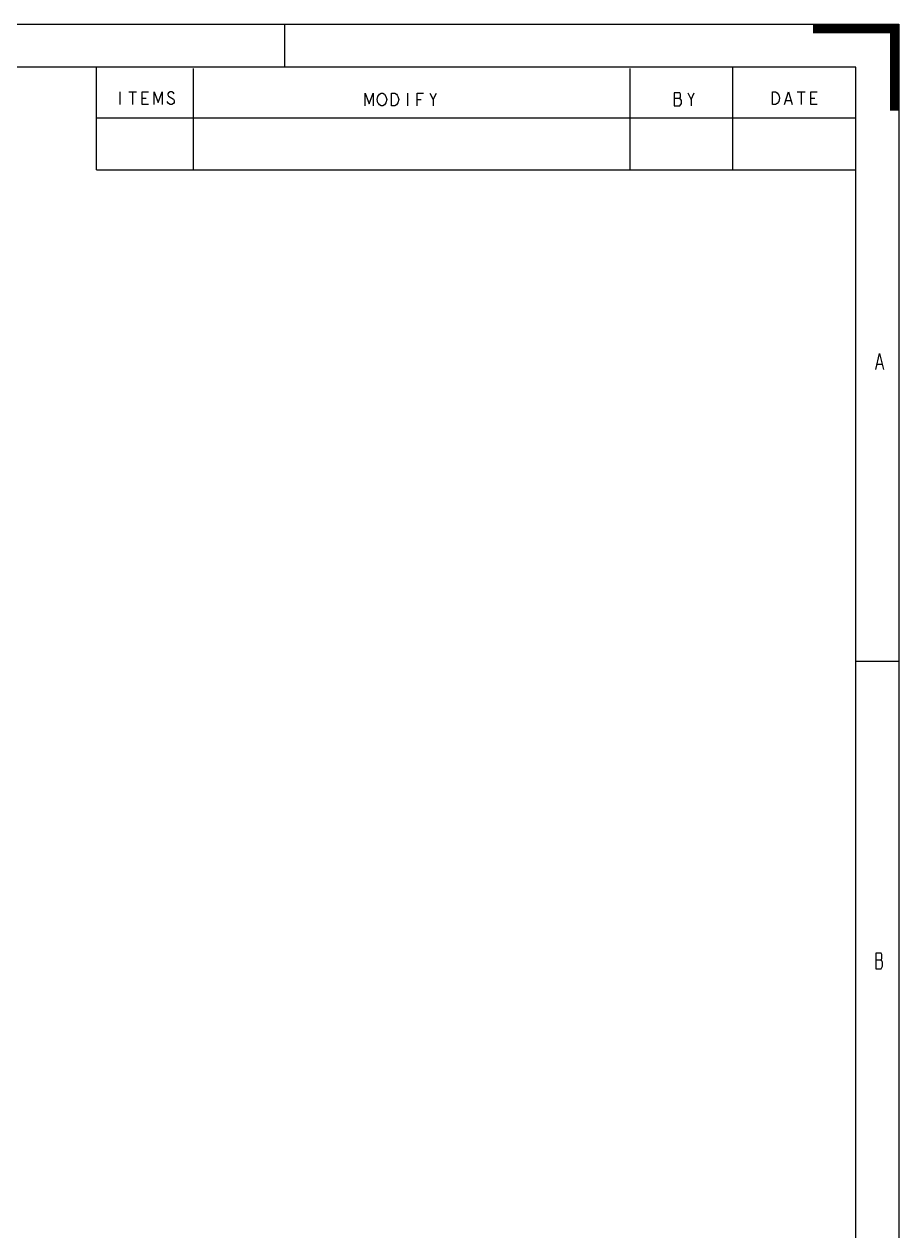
# Model space of a CAD drawing. Header units: millimetres. Extents: x -41 to 379, y -37 to 257.
# Drawn here: x 274.5 to 378.9, y 112.8 to 256.9 of the extents above; entities that cross this region are included whole.
import ezdxf
from ezdxf.lldxf.tags import DXFTag

# ---------------------------------------------------------------- set-up
doc = ezdxf.new("R2010")
doc.units = ezdxf.units.MM
doc.layers.add('EFEXPLORER-ENCLOSURE-DXF_FORMAT', color=7, linetype='Continuous')
tags = doc.linetypes.add('DASHED', pattern=[25.72, 12.86, -12.86]).pattern_tags.tags
tags[6:7] = [DXFTag(74, 4), DXFTag(75, 0), DXFTag(340, '0'), DXFTag(46, 0.0), DXFTag(50, 0.0), DXFTag(44, 0.0), DXFTag(45, 0.0)]
tags[4:5] = [DXFTag(74, 4), DXFTag(75, 0), DXFTag(340, '0'), DXFTag(46, 0.0), DXFTag(50, 0.0), DXFTag(44, 0.0), DXFTag(45, 0.0)]

msp = doc.modelspace()

# ---------------------------------------------------------------- linework, layer by layer
at = {"layer": 'EFEXPLORER-ENCLOSURE-DXF_FORMAT', "color": 18, "linetype": 'DASHED'}
for p, q in [((-41.14, 256.91), (378.86, 256.91)), ((378.86, 256.91), (378.86, -37.09))]:
    msp.add_line(p, q, dxfattribs=at)
at = {"layer": 'EFEXPLORER-ENCLOSURE-DXF_FORMAT', "color": 7, "linetype": 'Continuous'}
for p, q in [((305.51, 256.91), (305.51, 251.79)), ((373.73, 251.79), (-36.02, 251.79)), ((283.08, 239.53), (283.08, 251.79)), ((294.64, 251.62), (294.64, 239.53)), ((346.75, 251.62), (346.75, 239.53)), ((359, 251.79), (359, 239.53)), ((373.73, -31.97), (373.73, 251.79)), ((283.08, 245.74), (373.73, 245.74)), ((283.08, 239.53), (373.73, 239.53)), ((376.3, 216.31), (376.83, 216.31)), ((373.73, 180.85), (378.86, 180.85)), ((376.12, 145.22), (376.74, 145.22))]:
    msp.add_line(p, q, dxfattribs=at)
at = {"layer": 'EFEXPLORER-ENCLOSURE-DXF_FORMAT', "color": 18, "linetype": 'Continuous'}
for p, q in [((368.61, 256.9), (378.86, 256.9)), ((368.61, 256.85), (378.86, 256.85)), ((368.61, 256.81), (378.86, 256.81)), ((368.61, 256.77), (378.86, 256.77)), ((368.61, 256.72), (378.86, 256.72)), ((368.61, 256.68), (378.86, 256.68)), ((368.61, 256.64), (378.86, 256.64)), ((368.61, 256.59), (378.86, 256.59)), ((368.61, 256.55), (378.86, 256.55)), ((368.61, 256.51), (378.86, 256.51)), ((368.61, 256.46), (378.86, 256.46)), ((368.61, 256.42), (378.86, 256.42)), ((368.61, 256.38), (378.86, 256.38)), ((368.61, 256.33), (378.86, 256.33)), ((368.61, 256.29), (378.86, 256.29)), ((368.61, 256.25), (378.86, 256.25)), ((368.61, 256.2), (378.86, 256.2)), ((368.61, 256.16), (378.86, 256.16)), ((368.61, 256.12), (378.86, 256.12)), ((368.61, 256.07), (378.86, 256.07)), ((368.61, 256.03), (378.86, 256.03)), ((368.61, 255.99), (378.86, 255.99)), ((368.61, 255.94), (378.86, 255.94)), ((368.61, 255.9), (378.86, 255.9)), ((377.83, 255.86), (378.86, 255.86)), ((377.83, 255.81), (378.86, 255.81)), ((377.83, 255.77), (378.86, 255.77)), ((377.83, 255.73), (378.86, 255.73)), ((377.83, 255.68), (378.86, 255.68)), ((377.83, 255.64), (378.86, 255.64)), ((377.83, 255.6), (378.86, 255.6)), ((377.83, 255.55), (378.86, 255.55)), ((377.83, 255.51), (378.86, 255.51)), ((377.83, 255.47), (378.86, 255.47)), ((377.83, 255.42), (378.86, 255.42)), ((377.83, 255.38), (378.86, 255.38)), ((377.83, 255.34), (378.86, 255.34)), ((377.83, 255.29), (378.86, 255.29)), ((377.83, 255.25), (378.86, 255.25)), ((377.83, 255.21), (378.86, 255.21)), ((377.83, 255.16), (378.86, 255.16)), ((377.83, 255.12), (378.86, 255.12)), ((377.83, 255.08), (378.86, 255.08)), ((377.83, 255.03), (378.86, 255.03)), ((377.83, 254.99), (378.86, 254.99)), ((377.83, 254.95), (378.86, 254.95)), ((377.83, 254.9), (378.86, 254.9)), ((377.83, 254.86), (378.86, 254.86)), ((377.83, 254.82), (378.86, 254.82)), ((377.83, 254.77), (378.86, 254.77)), ((377.83, 254.73), (378.86, 254.73)), ((377.83, 254.69), (378.86, 254.69)), ((377.83, 254.64), (378.86, 254.64)), ((377.83, 254.6), (378.86, 254.6)), ((377.83, 254.56), (378.86, 254.56)), ((377.83, 254.51), (378.86, 254.51)), ((377.83, 254.47), (378.86, 254.47)), ((377.83, 254.43), (378.86, 254.43)), ((377.83, 254.38), (378.86, 254.38)), ((377.83, 254.34), (378.86, 254.34)), ((377.83, 254.3), (378.86, 254.3)), ((377.83, 254.25), (378.86, 254.25)), ((377.83, 254.21), (378.86, 254.21)), ((377.83, 254.17), (378.86, 254.17)), ((377.83, 254.12), (378.86, 254.12)), ((377.83, 254.08), (378.86, 254.08)), ((377.83, 254.04), (378.86, 254.04)), ((377.83, 253.99), (378.86, 253.99)), ((377.83, 253.95), (378.86, 253.95)), ((377.83, 253.91), (378.86, 253.91)), ((377.83, 253.86), (378.86, 253.86)), ((377.83, 253.82), (378.86, 253.82)), ((377.83, 253.78), (378.86, 253.78)), ((377.83, 253.73), (378.86, 253.73)), ((377.83, 253.69), (378.86, 253.69)), ((377.83, 253.64), (378.86, 253.64)), ((377.83, 253.6), (378.86, 253.6)), ((377.83, 253.56), (378.86, 253.56)), ((377.83, 253.51), (378.86, 253.51)), ((377.83, 253.47), (378.86, 253.47)), ((377.83, 253.43), (378.86, 253.43)), ((377.83, 253.38), (378.86, 253.38)), ((377.83, 253.34), (378.86, 253.34)), ((377.83, 253.3), (378.86, 253.3)), ((377.83, 253.25), (378.86, 253.25)), ((377.83, 253.21), (378.86, 253.21)), ((377.83, 253.17), (378.86, 253.17)), ((377.83, 253.12), (378.86, 253.12)), ((377.83, 253.08), (378.86, 253.08)), ((377.83, 253.04), (378.86, 253.04)), ((377.83, 252.99), (378.86, 252.99)), ((377.83, 252.95), (378.86, 252.95)), ((377.83, 252.91), (378.86, 252.91)), ((377.83, 252.86), (378.86, 252.86)), ((377.83, 252.82), (378.86, 252.82)), ((377.83, 252.78), (378.86, 252.78)), ((377.83, 252.73), (378.86, 252.73)), ((377.83, 252.69), (378.86, 252.69)), ((377.83, 252.65), (378.86, 252.65)), ((377.83, 252.6), (378.86, 252.6)), ((377.83, 252.56), (378.86, 252.56)), ((377.83, 252.52), (378.86, 252.52)), ((377.83, 252.47), (378.86, 252.47)), ((377.83, 252.43), (378.86, 252.43)), ((377.83, 252.39), (378.86, 252.39)), ((377.83, 252.34), (378.86, 252.34)), ((377.83, 252.3), (378.86, 252.3)), ((377.83, 252.26), (378.86, 252.26)), ((377.83, 252.21), (378.86, 252.21)), ((377.83, 252.17), (378.86, 252.17)), ((377.83, 252.13), (378.86, 252.13)), ((377.83, 252.08), (378.86, 252.08)), ((377.83, 252.04), (378.86, 252.04)), ((377.83, 252), (378.86, 252)), ((377.83, 251.95), (378.86, 251.95)), ((377.83, 251.91), (378.86, 251.91)), ((377.83, 251.87), (378.86, 251.87)), ((377.83, 251.82), (378.86, 251.82)), ((377.83, 251.78), (378.86, 251.78)), ((377.83, 251.74), (378.86, 251.74)), ((377.83, 251.69), (378.86, 251.69)), ((377.83, 251.65), (378.86, 251.65)), ((377.83, 251.61), (378.86, 251.61)), ((377.83, 251.56), (378.86, 251.56)), ((377.83, 251.52), (378.86, 251.52)), ((377.83, 251.48), (378.86, 251.48)), ((377.83, 251.43), (378.86, 251.43)), ((377.83, 251.39), (378.86, 251.39)), ((377.83, 251.35), (378.86, 251.35)), ((377.83, 251.3), (378.86, 251.3)), ((377.83, 251.26), (378.86, 251.26)), ((377.83, 251.22), (378.86, 251.22)), ((377.83, 251.17), (378.86, 251.17)), ((377.83, 251.13), (378.86, 251.13)), ((377.83, 251.09), (378.86, 251.09)), ((377.83, 251.04), (378.86, 251.04)), ((377.83, 251), (378.86, 251)), ((377.83, 250.96), (378.86, 250.96)), ((377.83, 250.91), (378.86, 250.91)), ((377.83, 250.87), (378.86, 250.87)), ((377.83, 250.83), (378.86, 250.83)), ((377.83, 250.78), (378.86, 250.78)), ((377.83, 250.74), (378.86, 250.74)), ((377.83, 250.7), (378.86, 250.7)), ((377.83, 250.65), (378.86, 250.65)), ((377.83, 250.61), (378.86, 250.61)), ((377.83, 250.57), (378.86, 250.57)), ((377.83, 250.52), (378.86, 250.52)), ((377.83, 250.48), (378.86, 250.48)), ((377.83, 250.44), (378.86, 250.44)), ((377.83, 250.39), (378.86, 250.39)), ((377.83, 250.35), (378.86, 250.35)), ((377.83, 250.31), (378.86, 250.31)), ((377.83, 250.26), (378.86, 250.26)), ((377.83, 250.22), (378.86, 250.22)), ((377.83, 250.18), (378.86, 250.18)), ((377.83, 250.13), (378.86, 250.13)), ((377.83, 250.09), (378.86, 250.09)), ((377.83, 250.05), (378.86, 250.05)), ((377.83, 250), (378.86, 250)), ((377.83, 249.96), (378.86, 249.96)), ((377.83, 249.92), (378.86, 249.92)), ((377.83, 249.87), (378.86, 249.87)), ((377.83, 249.83), (378.86, 249.83)), ((377.83, 249.79), (378.86, 249.79)), ((377.83, 249.74), (378.86, 249.74)), ((377.83, 249.7), (378.86, 249.7)), ((377.83, 249.66), (378.86, 249.66)), ((377.83, 249.61), (378.86, 249.61)), ((377.83, 249.57), (378.86, 249.57)), ((377.83, 249.53), (378.86, 249.53)), ((377.83, 249.48), (378.86, 249.48)), ((377.83, 249.44), (378.86, 249.44)), ((377.83, 249.4), (378.86, 249.4)), ((377.83, 249.35), (378.86, 249.35)), ((377.83, 249.31), (378.86, 249.31)), ((377.83, 249.27), (378.86, 249.27)), ((377.83, 249.22), (378.86, 249.22)), ((377.83, 249.18), (378.86, 249.18)), ((377.83, 249.14), (378.86, 249.14)), ((377.83, 249.09), (378.86, 249.09)), ((377.83, 249.05), (378.86, 249.05)), ((377.83, 249.01), (378.86, 249.01)), ((377.83, 248.96), (378.86, 248.96)), ((377.83, 248.92), (378.86, 248.92)), ((377.83, 248.88), (378.86, 248.88)), ((377.83, 248.83), (378.86, 248.83)), ((377.83, 248.79), (378.86, 248.79)), ((377.83, 248.74), (378.86, 248.74)), ((377.83, 248.7), (378.86, 248.7)), ((377.83, 248.66), (378.86, 248.66)), ((377.83, 248.61), (378.86, 248.61)), ((377.83, 248.57), (378.86, 248.57)), ((377.83, 248.53), (378.86, 248.53)), ((377.83, 248.48), (378.86, 248.48)), ((377.83, 248.44), (378.86, 248.44)), ((377.83, 248.4), (378.86, 248.4)), ((377.83, 248.35), (378.86, 248.35)), ((377.83, 248.31), (378.86, 248.31)), ((377.83, 248.27), (378.86, 248.27)), ((377.83, 248.22), (378.86, 248.22)), ((377.83, 248.18), (378.86, 248.18)), ((377.83, 248.14), (378.86, 248.14)), ((377.83, 248.09), (378.86, 248.09)), ((377.83, 248.05), (378.86, 248.05)), ((377.83, 248.01), (378.86, 248.01)), ((377.83, 247.96), (378.86, 247.96)), ((377.83, 247.92), (378.86, 247.92)), ((377.83, 247.88), (378.86, 247.88)), ((377.83, 247.83), (378.86, 247.83)), ((377.83, 247.79), (378.86, 247.79)), ((377.83, 247.75), (378.86, 247.75)), ((377.83, 247.7), (378.86, 247.7)), ((377.83, 247.66), (378.86, 247.66)), ((377.83, 247.62), (378.86, 247.62)), ((377.83, 247.57), (378.86, 247.57)), ((377.83, 247.53), (378.86, 247.53)), ((377.83, 247.49), (378.86, 247.49)), ((377.83, 247.44), (378.86, 247.44)), ((377.83, 247.4), (378.86, 247.4)), ((377.83, 247.36), (378.86, 247.36)), ((377.83, 247.31), (378.86, 247.31)), ((377.83, 247.27), (378.86, 247.27)), ((377.83, 247.23), (378.86, 247.23)), ((377.83, 247.18), (378.86, 247.18)), ((377.83, 247.14), (378.86, 247.14)), ((377.83, 247.1), (378.86, 247.1)), ((377.83, 247.05), (378.86, 247.05)), ((377.83, 247.01), (378.86, 247.01)), ((377.83, 246.97), (378.86, 246.97)), ((377.83, 246.92), (378.86, 246.92)), ((377.83, 246.88), (378.86, 246.88)), ((377.83, 246.84), (378.86, 246.84)), ((377.83, 246.79), (378.86, 246.79)), ((377.83, 246.75), (378.86, 246.75)), ((377.83, 246.71), (378.86, 246.71)), ((377.83, 246.66), (378.86, 246.66))]:
    msp.add_line(p, q, dxfattribs=at)
at = {"layer": 'EFEXPLORER-ENCLOSURE-DXF_FORMAT', "color": 3, "linetype": 'Continuous'}
for p, q in [((285.88, 248.83), (285.88, 247.3)), ((286.93, 248.83), (287.88, 248.83)), ((287.4, 248.83), (287.4, 247.3)), ((288.55, 248.07), (289.03, 248.07)), ((320.21, 248.66), (320.21, 247.14)), ((321.36, 247.9), (321.84, 247.9)), ((323.27, 247.9), (323.65, 248.66)), ((352.04, 248.06), (352.71, 248.06)), ((354.05, 247.93), (354.43, 248.69)), ((365.38, 247.81), (365.95, 247.81)), ((366.72, 248.82), (367.67, 248.82)), ((367.19, 248.82), (367.19, 247.3)), ((368.34, 248.06), (368.82, 248.06))]:
    msp.add_line(p, q, dxfattribs=at)
for points in [[(289.31, 247.3), (288.55, 247.3), (288.55, 248.83), (289.31, 248.83)], [(289.98, 247.3), (289.98, 248.83), (290.46, 247.56), (290.93, 248.83), (290.93, 247.3)], [(291.7, 248.32), (292.27, 247.94), (292.36, 247.81), (292.36, 247.56), (292.27, 247.43), (292.08, 247.3), (291.89, 247.3), (291.7, 247.43), (291.6, 247.56), (291.51, 247.68)], [(292.36, 248.58), (292.27, 248.7), (292.08, 248.83), (291.89, 248.83), (291.7, 248.7), (291.6, 248.58), (291.6, 248.45), (291.7, 248.32)], [(315.16, 247.14), (315.16, 248.66), (315.63, 247.39), (316.11, 248.66), (316.11, 247.14)], [(317.54, 247.39), (317.45, 247.26), (317.26, 247.14), (317.07, 247.14), (316.87, 247.26), (316.78, 247.39), (316.68, 247.52), (316.59, 247.9), (316.68, 248.28)], [(316.68, 248.28), (316.87, 248.54), (317.07, 248.66), (317.26, 248.66), (317.45, 248.54)], [(317.45, 248.54), (317.64, 248.28), (317.73, 247.9), (317.64, 247.52), (317.54, 247.39)], [(318.88, 247.26), (318.69, 247.14), (318.31, 247.14), (318.31, 248.66)], [(318.31, 248.66), (318.69, 248.66), (318.88, 248.54), (318.97, 248.41), (319.07, 248.28), (319.16, 247.9), (319.07, 247.52), (318.88, 247.26)], [(321.36, 247.14), (321.36, 248.66), (322.12, 248.66)], [(322.89, 248.66), (323.27, 247.9), (323.27, 247.14)], [(352.04, 248.69), (352.04, 247.17), (352.71, 247.17)], [(352.9, 247.8), (352.71, 248.06), (352.81, 248.18), (352.81, 248.56), (352.71, 248.69), (352.04, 248.69)], [(352.71, 247.17), (352.9, 247.42), (352.9, 247.8)], [(353.66, 248.69), (354.05, 247.93), (354.05, 247.17)], [(364.52, 247.68), (364.33, 247.43), (364.14, 247.3), (363.76, 247.3), (363.76, 248.82)], [(363.76, 248.82), (364.14, 248.82), (364.33, 248.7), (364.43, 248.57), (364.52, 248.44), (364.62, 248.06), (364.52, 247.68)], [(365.19, 247.3), (365.67, 248.82), (366.14, 247.3)], [(369.1, 247.3), (368.34, 247.3), (368.34, 248.82), (369.1, 248.82)]]:
    msp.add_lwpolyline(points, dxfattribs=at)
at = {"layer": 'EFEXPLORER-ENCLOSURE-DXF_FORMAT', "color": 7, "linetype": 'Continuous'}
for points in [[(376.12, 215.68), (376.56, 217.58), (377.01, 215.68)], [(376.12, 146.01), (376.12, 144.12), (376.74, 144.12), (376.83, 144.28), (376.92, 144.43), (376.92, 144.91), (376.83, 145.07), (376.74, 145.22), (376.83, 145.38), (376.83, 145.86), (376.74, 146.01), (376.12, 146.01)]]:
    msp.add_lwpolyline(points, dxfattribs=at)

doc.saveas('drawing.dxf')
